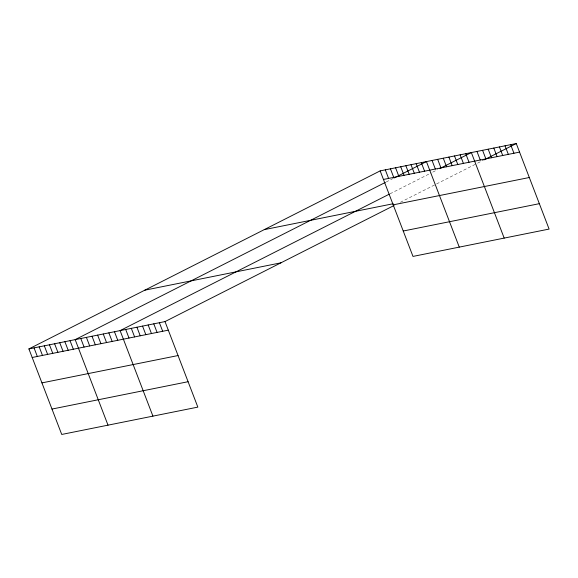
<?xml version="1.0" encoding="UTF-8"?>
<svg xmlns="http://www.w3.org/2000/svg" width="578" height="578" viewBox="0 0 578 578"><rect width="100%" height="100%" fill="white"/><g stroke="black" fill="none" stroke-linecap="round" stroke-linejoin="round"><path stroke-width="0.43" stroke-dasharray="2.89 2.17" d="M386.191 181.991L393.43 178.32M390.049 193.782L431.109 172.974M432.712 172.157L437.546 169.708M400.352 202.3L435.776 184.346M436.578 183.941L476.019 163.95M477.63 163.133L483.266 160.279"/><path stroke-width="0.87" d="M28.9 348.924L165.012 321.585L197.842 407.114L61.73 434.454L28.9 348.924L380.158 170.886L516.27 143.546L549.1 229.076L412.988 256.415L380.158 170.886M385.382 182.402L75.176 339.633L108.007 425.155M394.239 177.916L426.434 161.594L459.264 247.117M389.247 194.186L120.094 330.609L152.924 416.131M439.959 168.48L471.352 152.57L504.182 238.093M165.012 321.585L394.066 205.486M484.068 159.868L516.27 143.546M383.445 179.455L519.557 152.115M264.247 229.639L393.134 203.752M393.199 204.85L529.303 177.511M403.242 231.019L539.353 203.673M144.818 290.178L280.922 262.831M32.187 357.493L168.299 330.154M41.934 382.889L178.046 355.549M51.984 409.058L188.088 381.711M510.656 144.673L513.943 153.242M505.042 145.801L508.329 154.369M499.428 146.935L502.715 155.496M493.814 148.062L497.102 156.624M488.2 149.189L491.488 157.751M482.579 150.316L485.867 158.878M476.966 151.443L480.253 160.005M465.738 153.697L469.025 162.266M460.124 154.825L463.411 163.393M454.51 155.952L457.798 164.52M448.896 157.079L452.184 165.648M443.283 158.213L446.57 166.775M437.669 159.34L440.956 167.902M432.055 160.467L435.342 169.029M421.297 162.628L424.584 171.189M416.153 163.661L419.44 172.222M411.009 164.694L414.296 173.256M405.872 165.727L409.159 174.289M400.727 166.76L404.015 175.322M395.583 167.793L398.871 176.355M390.446 168.827L393.734 177.388M385.302 169.853L388.589 178.421M159.398 322.712L162.685 331.281M153.784 323.839L157.072 332.408M148.163 324.966L151.45 333.535M142.549 326.1L145.837 334.662M136.935 327.227L140.223 335.789M131.322 328.355L134.609 336.916M125.708 329.482L128.995 338.043M114.48 331.736L117.767 340.298M108.866 332.863L112.154 341.432M103.252 333.99L106.54 342.559M97.639 335.117L100.926 343.686M92.018 336.244L95.312 344.813M86.404 337.379L89.691 345.94M80.79 338.506L84.077 347.067M70.032 340.666L73.327 349.228M64.895 341.699L68.182 350.261M59.751 342.732L63.038 351.294M54.607 343.766L57.894 352.327M49.47 344.799L52.757 353.36M44.325 345.825L47.613 354.393M39.181 346.858L42.469 355.427M34.044 347.891L37.332 356.46"/></g></svg>
